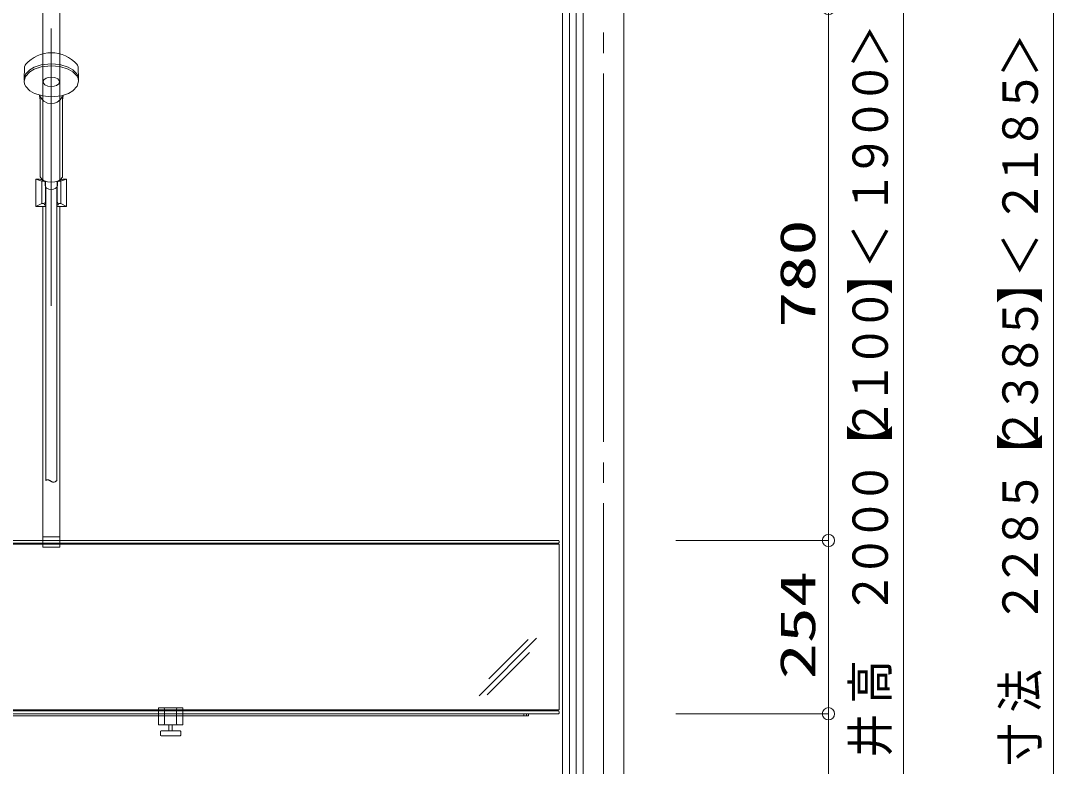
# Model space of a CAD drawing. Units: millimetres on the paper. Extents: x -305 to 305, y -152 to 152.
# Drawn here: x -220.9 to -170.4, y 46.1 to 82.5 of the extents above; entities that cross this region are included whole.
import ezdxf
from ezdxf.enums import TextEntityAlignment as Align

# ---------------------------------------------------------------- set-up
doc = ezdxf.new("R2010")
doc.units = ezdxf.units.MM
doc.linetypes.add('DASHED2', pattern=[3, 2, -1])
doc.linetypes.add('LONG_CHAIN', pattern=[21, 18, -1, 1, -1])
doc.layers.add('0-0_0', color=7, linetype='Continuous', lineweight=9)
doc.layers.add('0-1_VIEW0001', color=7, linetype='Continuous', lineweight=9)
doc.styles.add('ＭＳ ゴシック', font='')
doc.styles.get('ＭＳ ゴシック').set_extended_font_data('MS Gothic')

# ---------------------------------------------------------------- blocks, each defined once
blk = doc.blocks.new('_ORIGIN')
at = {"layer": '0-0_0'}
blk.add_line((0, 0), (-1, 0), dxfattribs=at)
blk.add_circle((0, 0), 0.5, dxfattribs=at)

msp = doc.modelspace()

# ---------------------------------------------------------------- linework, layer by layer
at = {"layer": '0-1_VIEW0001'}
for p, q in [((-193.425, 100.925), (-193.425, 17.525)), ((-191.425, 100.925), (-191.425, 17.525)), ((-191.425, 100.925), (-191.425, 17.525)), ((-170.425, 24.691), (-170.425, 99.658)), ((-194.425, 23.725), (-194.425, 89.758)), ((-194.091, 23.725), (-194.091, 89.758)), ((-193.758, 25.058), (-193.758, 89.758)), ((-177.758, 24.191), (-177.758, 89.658)), ((-181.424, 82.508), (-181.424, 57.708)), ((-220.757, 79.683), (-220.743, 80.206)), ((-218.093, 79.683), (-218.106, 80.206)), ((-219.975, 78.626), (-219.975, 78.626)), ((-219.975, 78.347), (-219.975, 78.609)), ((-219.975, 78.347), (-219.975, 74.871)), ((-218.875, 78.626), (-218.875, 78.626)), ((-218.875, 78.347), (-218.875, 78.609)), ((-218.875, 74.867), (-218.875, 78.347)), ((-219.725, 74.668), (-219.725, 74.463)), ((-219.425, 74.537), (-219.425, 74.55)), ((-219.125, 74.668), (-219.125, 74.463)), ((-247.558, 57.108), (-194.625, 57.108)), ((-194.591, 57.008), (-194.591, 57.075)), ((-188.885, 57.108), (-181.424, 57.108)), ((-194.591, 56.925), (-247.591, 56.925)), ((-247.558, 56.975), (-194.625, 56.975)), ((-194.591, 56.925), (-194.591, 48.825)), ((-181.424, 56.508), (-181.424, 49.241)), ((-198.51, 49.516), (-195.697, 52.33)), ((-198.033, 50.347), (-196.111, 52.269)), ((-198.115, 49.557), (-196.035, 51.638)), ((-194.591, 48.825), (-247.591, 48.825)), ((-247.558, 48.775), (-194.625, 48.775)), ((-247.558, 48.641), (-194.625, 48.641)), ((-246.091, 48.541), (-196.091, 48.541)), ((-214.191, 48.925), (-214.191, 48.091)), ((-214.191, 48.925), (-214.191, 48.091)), ((-213.883, 48.158), (-213.883, 48.858)), ((-213.883, 48.158), (-213.883, 48.858)), ((-213.3, 48.158), (-213.3, 48.858)), ((-213.3, 48.158), (-213.3, 48.858)), ((-212.991, 48.925), (-212.991, 48.091)), ((-196.325, 48.641), (-196.325, 48.541)), ((-196.191, 48.541), (-196.191, 48.641)), ((-196.091, 48.641), (-196.091, 48.541)), ((-194.591, 48.741), (-194.591, 48.675)), ((-188.885, 48.641), (-181.425, 48.641)), ((-214.191, 48.091), (-212.991, 48.091)), ((-214.191, 48.091), (-212.991, 48.091)), ((-213.675, 47.8), (-213.675, 48.091)), ((-213.508, 47.8), (-213.508, 48.091)), ((-181.425, 24.191), (-181.425, 48.041)), ((-214.091, 47.6), (-214.091, 47.766)), ((-213.125, 47.8), (-214.058, 47.8)), ((-213.125, 47.566), (-214.058, 47.566)), ((-213.091, 47.6), (-213.091, 47.766))]:
    msp.add_line(p, q, dxfattribs=at)
at = {"layer": '0-1_VIEW0001', "linetype": 'LONG_CHAIN'}
msp.add_line((-192.425, 100.925), (-192.425, 7.261), dxfattribs=at)
at = {"layer": '0-1_VIEW0001', "color": 2}
for p, q in [((-219.848, 74.71), (-219.848, 83.108)), ((-219.001, 74.71), (-219.001, 83.108)), ((-219.881, 74.663), (-220.175, 74.758)), ((-220.175, 74.758), (-219.997, 74.758)), ((-219.849, 74.71), (-219.997, 74.758)), ((-219, 74.71), (-218.852, 74.758)), ((-218.969, 74.663), (-218.675, 74.758)), ((-219.883, 74.664), (-219.883, 73.576)), ((-219.881, 74.663), (-219.783, 74.663)), ((-219.716, 74.615), (-219.716, 73.581)), ((-219.133, 74.615), (-219.133, 73.581)), ((-218.969, 74.663), (-219.066, 74.663)), ((-218.966, 74.664), (-218.966, 73.576)), ((-219.883, 73.576), (-220.175, 73.425)), ((-220.175, 73.425), (-219.691, 73.425)), ((-219.883, 73.576), (-219.783, 73.576)), ((-219.848, 56.775), (-219.848, 73.425)), ((-219.158, 73.425), (-218.675, 73.425)), ((-218.966, 73.576), (-219.066, 73.576)), ((-219.001, 56.775), (-219.001, 73.425)), ((-218.966, 73.576), (-218.675, 73.425)), ((-219.848, 57.291), (-219.001, 57.291)), ((-219.848, 56.775), (-219.001, 56.775))]:
    msp.add_line(p, q, dxfattribs=at)
at = {"layer": '0-1_VIEW0001', "color": 4, "linetype": 'LONG_CHAIN'}
msp.add_line((-219.425, 68.579), (-219.425, 82.131), dxfattribs=at)
at = {"layer": '0-1_VIEW0001', "color": 6}
for p, q in [((-219.691, 74.362), (-219.691, 60.038)), ((-219.158, 60.038), (-219.158, 74.363)), ((-219.175, 60.025), (-219.158, 60.038))]:
    msp.add_line(p, q, dxfattribs=at)
at = {"layer": '0-1_VIEW0001', "linetype": 'DASHED2'}
for p, q in [((-194.591, 57.008), (-194.591, 57.075)), ((-214.191, 48.925), (-212.991, 48.925)), ((-194.591, 48.741), (-194.591, 48.675))]:
    msp.add_line(p, q, dxfattribs=at)
at = {"layer": '0-1_VIEW0001'}
for points in [[(-220.754, 79.602), (-220.758, 79.659), (-220.692, 79.888), (-220.481, 80.11), (-220.265, 80.232), (-219.915, 80.346), (-219.425, 80.398), (-219.003, 80.36), (-218.596, 80.238), (-218.374, 80.113), (-218.174, 79.914), (-218.114, 79.793), (-218.092, 79.659), (-218.096, 79.602)], [(-219.982, 78.857), (-219.977, 78.789), (-219.975, 78.698), (-219.975, 78.609)], [(-218.897, 78.788), (-218.988, 78.638), (-219.141, 78.522), (-219.262, 78.476), (-219.425, 78.455), (-219.608, 78.482), (-219.783, 78.567), (-219.875, 78.653), (-219.952, 78.788)], [(-218.867, 78.857), (-218.873, 78.79), (-218.875, 78.698), (-218.875, 78.609)], [(-218.875, 74.867), (-218.968, 74.754), (-219.127, 74.667), (-219.254, 74.632), (-219.424, 74.616), (-219.617, 74.637), (-219.8, 74.702), (-219.896, 74.768), (-219.975, 74.871)], [(-219.125, 74.463), (-219.125, 74.452), (-219.152, 74.372), (-219.236, 74.302), (-219.314, 74.273), (-219.425, 74.259), (-219.549, 74.276), (-219.658, 74.33), (-219.704, 74.381), (-219.725, 74.452), (-219.724, 74.463)], [(-214.191, 48.925), (-212.991, 48.925), (-212.991, 48.091)]]:
    msp.add_lwpolyline(points, dxfattribs=at)
for points in [[(-219.425, 78.788), (-219.847, 78.827), (-220.253, 78.952), (-220.476, 79.079), (-220.676, 79.283), (-220.735, 79.406), (-220.758, 79.544), (-220.692, 79.778), (-220.481, 80.005), (-220.265, 80.131), (-219.915, 80.247), (-219.425, 80.3), (-219.003, 80.261), (-218.596, 80.136), (-218.374, 80.009), (-218.174, 79.805), (-218.114, 79.682), (-218.092, 79.544), (-218.158, 79.31), (-218.369, 79.083), (-218.585, 78.957), (-218.934, 78.841)], [(-219.425, 79.288), (-219.59, 79.309), (-219.735, 79.373), (-219.797, 79.433), (-219.825, 79.518), (-219.789, 79.613), (-219.677, 79.696), (-219.572, 79.731), (-219.425, 79.747), (-219.259, 79.727), (-219.114, 79.662), (-219.053, 79.602), (-219.025, 79.518), (-219.061, 79.423), (-219.173, 79.34), (-219.278, 79.304)]]:
    msp.add_lwpolyline(points, close=True, dxfattribs=at)
at = {"layer": '0-1_VIEW0001', "color": 2}
for points in [[(-219.762, 73.425), (-220.175, 73.425), (-220.175, 74.758), (-219.997, 74.758)], [(-218.852, 74.758), (-218.675, 74.758), (-218.675, 73.425), (-219.087, 73.425)], [(-219.779, 74.682), (-219.863, 74.702), (-219.849, 74.71)], [(-219, 74.71), (-218.986, 74.702), (-219.076, 74.682)], [(-219.691, 73.474), (-219.775, 73.505), (-219.76, 73.519)], [(-219.089, 73.518), (-219.075, 73.505), (-219.158, 73.474)]]:
    msp.add_lwpolyline(points, dxfattribs=at)
at = {"layer": '0-1_VIEW0001', "color": 6}
msp.add_lwpolyline([(-219.691, 60.038), (-219.685, 60.043), (-219.678, 60.049), (-219.672, 60.054), (-219.665, 60.058), (-219.659, 60.063), (-219.652, 60.067), (-219.645, 60.07), (-219.638, 60.073), (-219.63, 60.075), (-219.622, 60.076), (-219.61, 60.077), (-219.597, 60.075), (-219.584, 60.072), (-219.57, 60.068), (-219.556, 60.063), (-219.542, 60.057), (-219.527, 60.05), (-219.513, 60.042), (-219.498, 60.034), (-219.484, 60.025), (-219.467, 60.015), (-219.451, 60.006), (-219.436, 59.996), (-219.42, 59.987), (-219.405, 59.979), (-219.39, 59.972), (-219.375, 59.965), (-219.36, 59.96), (-219.345, 59.957), (-219.33, 59.955), (-219.313, 59.955), (-219.295, 59.958), (-219.278, 59.963), (-219.261, 59.97), (-219.244, 59.979), (-219.226, 59.989), (-219.209, 60), (-219.192, 60.012), (-219.175, 60.025)], dxfattribs=at)
at = {"layer": '0-1_VIEW0001'}
for centre, radius, start, end in [((-219.425, 79.275), 1.667, 41.2993, 138.7007), ((-220.477, 80.199), 0.267, 138.7007, 178.5), ((-218.373, 80.199), 0.267, 1.5, 41.2993), ((-220.066, 80.205), 0.0167, 305, 312.6913), ((-220.972, 78.589), 1, 3.8129, 16.0401), ((-217.877, 78.589), 1, 163.9599, 176.1871), ((-194.625, 57.075), 0.0333, 0, 90), ((-194.625, 57.008), 0.0333, 270, 0), ((-213.95, 48.858), 0.0667, 0, 90), ((-213.233, 48.858), 0.0667, 90, 180), ((-194.625, 48.741), 0.0333, 0, 90), ((-194.625, 48.675), 0.0333, 270, 0), ((-213.95, 48.158), 0.0667, 270, 0), ((-213.95, 48.158), 0.0667, 270, 0), ((-213.233, 48.158), 0.0667, 180, 270), ((-213.233, 48.158), 0.0667, 180, 270), ((-214.058, 47.766), 0.0333, 90, 180), ((-214.058, 47.6), 0.0333, 180, 270), ((-213.125, 47.766), 0.0333, 0, 90), ((-213.125, 47.6), 0.0333, 270, 0)]:
    msp.add_arc(centre, radius, start, end, dxfattribs=at)
at = {"layer": '0-1_VIEW0001', "color": 2}
for centre, start, end in [((-219.783, 74.597), 8.1188, 90), ((-219.783, 74.615), 0, 86.281), ((-219.066, 74.615), 96.2224, 180), ((-219.066, 74.597), 90, 171.8812), ((-219.783, 73.643), 270, 0), ((-219.783, 73.581), 289.0986, 0), ((-219.066, 73.643), 180, 270), ((-219.066, 73.581), 180, 250.9014)]:
    msp.add_arc(centre, 0.0667, start, end, dxfattribs=at)

# ---------------------------------------------------------------- block references
at = {"layer": '0-1_VIEW0001', "xscale": 0.6, "yscale": 0.6}
for p, rotation in [((-181.424, 83.108), 90), ((-181.424, 57.108), 270), ((-181.424, 57.108), 90), ((-181.424, 48.641), 270), ((-181.425, 48.641), 90)]:
    msp.add_blockref('_ORIGIN', p, dxfattribs=dict(at, rotation=rotation))

# ---------------------------------------------------------------- texts
at = {"layer": '0-1_VIEW0001', "style": 'ＭＳ ゴシック'}
for s, width, p in [('＞', 0.9, (-177.997, 80.195)), ('＞', 0.9, (-170.664, 79.76)), ('０', 0.9, (-177.997, 78.406)), ('５', 0.9, (-170.664, 77.971)), ('０', 0.9, (-177.997, 76.617)), ('８', 0.9, (-170.664, 76.181)), ('９', 0.9, (-177.997, 74.828)), ('１', 0.9, (-170.664, 74.392)), ('１', 0.9, (-177.997, 73.038)), ('２', 0.9, (-170.664, 72.603)), ('780', 1.5, (-181.549, 67.499)), ('＜', 0.9, (-177.997, 70.421)), ('＜', 0.9, (-170.664, 69.986)), ('】', 0.9, (-177.997, 69.113)), ('】', 0.9, (-170.664, 68.677)), ('０', 0.9, (-177.997, 67.323)), ('５', 0.9, (-170.664, 66.888)), ('０', 0.9, (-177.997, 65.534)), ('８', 0.9, (-170.664, 65.099)), ('１', 0.9, (-177.997, 63.745)), ('３', 0.9, (-170.664, 63.31)), ('２', 0.9, (-177.997, 61.956)), ('２', 0.9, (-170.664, 61.52)), ('【', 0.9, (-177.997, 60.647)), ('【', 0.9, (-170.664, 60.212)), ('０', 0.9, (-177.997, 58.858)), ('５', 0.9, (-170.664, 58.423)), ('０', 0.9, (-177.997, 57.069)), ('８', 0.9, (-170.664, 56.633)), ('０', 0.9, (-177.997, 55.28)), ('２', 0.9, (-170.664, 54.844)), ('254', 1.5, (-181.549, 50.322)), ('２', 0.9, (-177.997, 53.49)), ('２', 0.9, (-170.664, 53.055)), ('高', 0.9, (-177.997, 49.134)), ('法', 0.9, (-170.664, 48.699)), ('井', 0.9, (-177.997, 46.517)), ('寸', 0.9, (-170.664, 46.082))]:
    msp.add_text(s, height=1.73, rotation=90, dxfattribs=dict(at, width=width)).set_placement(p, align=Align.BOTTOM_LEFT)

doc.saveas('drawing.dxf')
